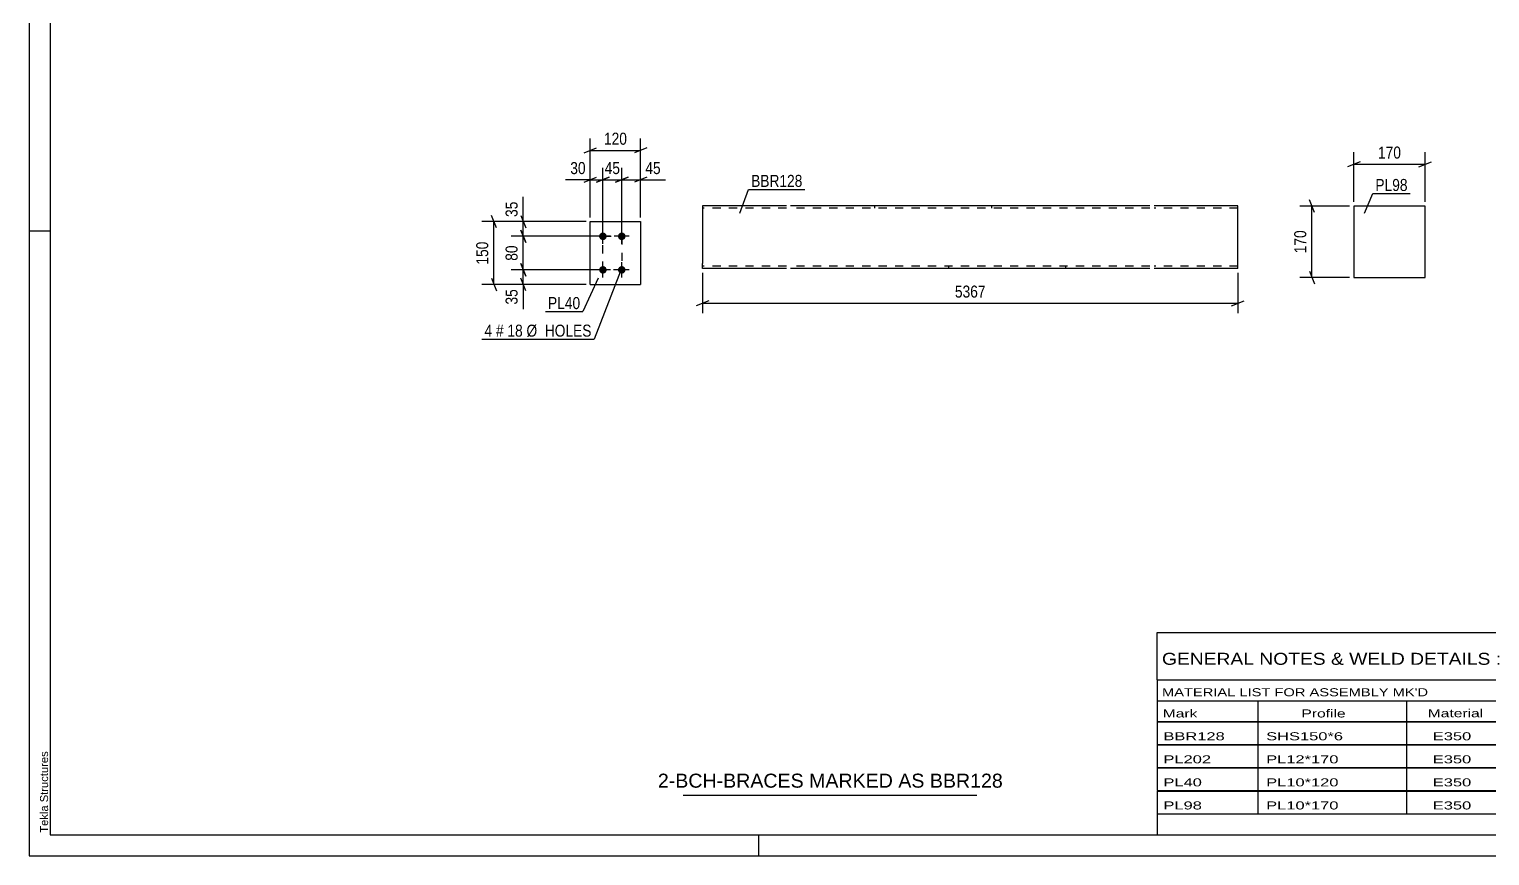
# Model space of a CAD drawing. Header units: millimetres. Extents: x 0 to 594, y 0 to 420.
# Drawn here: x 0 to 348.3, y 0 to 197.2 of the extents above; entities that cross this region are included whole.
import ezdxf

# ---------------------------------------------------------------- set-up
doc = ezdxf.new("R2010")
doc.units = ezdxf.units.MM
doc.linetypes.add('DXK_LINE_DOT2', pattern=[3.9198, 1.9599, -1.9599])
doc.styles.add('Arial', font='ARIAL.TTF', dxfattribs={"height": 0.2})
doc.styles.add('Arial Narrow', font='ARIALN.TTF', dxfattribs={"height": 0.2})

# ---------------------------------------------------------------- blocks, each defined once
blk = doc.blocks.new('Unknown-580610656-1130')
at = {"color": 5, "linetype": 'Continuous'}
for p, q in [((0, 420), (0, 0)), ((5, 415), (5, 5)), ((5, 149), (0, 149)), ((5, 5), (589, 5)), ((174, 0), (174, 5)), ((0, 0), (594, 0))]:
    blk.add_line(p, q, dxfattribs=at)
at = {"color": 174, "linetype": 'Continuous', "style": 'Arial'}
blk.add_text('Tekla Structures', height=1.9102, rotation=90, dxfattribs=at).set_placement((4.5, 5.5))
blk = doc.blocks.new('Part-580610656-2167 - 2161')
at = {"color": 2, "linetype": 'Continuous'}
for p, q in [((133.82, 136.28), (133.82, 151.28)), ((133.82, 151.28), (145.82, 151.28)), ((145.82, 151.28), (145.82, 136.28)), ((133.82, 136.28), (133.82, 136.28)), ((133.82, 136.28), (145.82, 136.28)), ((145.82, 136.28), (145.82, 136.28))]:
    blk.add_line(p, q, dxfattribs=at)
at = {"color": 7, "linetype": 'DXK_LINE_DOT2'}
for p, q in [((133.82, 151.28), (145.82, 151.28)), ((133.82, 136.28), (145.82, 136.28))]:
    blk.add_line(p, q, dxfattribs=at)
blk = doc.blocks.new('Bolt-580610656-2200 - 2161')
at = {"linetype": 'Continuous'}
for points in [[(136.82, 148.68), (137, 148.66), (137.18, 148.6), (137.35, 148.5), (137.49, 148.38), (137.6, 148.23), (137.67, 148.05), (137.71, 147.87), (137.71, 147.68), (137.67, 147.5), (137.6, 147.33), (137.49, 147.17), (137.35, 147.05), (137.18, 146.95), (137, 146.9), (136.82, 146.88), (136.63, 146.9), (136.45, 146.95), (136.29, 147.05), (136.15, 147.17), (136.04, 147.33), (135.96, 147.5), (135.92, 147.68), (135.92, 147.87), (135.96, 148.05), (136.04, 148.23), (136.15, 148.38), (136.29, 148.5), (136.45, 148.6), (136.63, 148.66)], [(141.32, 148.68), (141.5, 148.66), (141.68, 148.6), (141.85, 148.5), (141.99, 148.38), (142.1, 148.23), (142.17, 148.05), (142.21, 147.87), (142.21, 147.68), (142.17, 147.5), (142.1, 147.33), (141.99, 147.17), (141.85, 147.05), (141.68, 146.95), (141.5, 146.9), (141.32, 146.88), (141.13, 146.9), (140.95, 146.95), (140.79, 147.05), (140.65, 147.17), (140.54, 147.33), (140.46, 147.5), (140.42, 147.68), (140.42, 147.87), (140.46, 148.05), (140.54, 148.23), (140.65, 148.38), (140.79, 148.5), (140.95, 148.6), (141.13, 148.66)], [(136.82, 140.68), (137, 140.66), (137.18, 140.6), (137.35, 140.5), (137.49, 140.38), (137.6, 140.23), (137.67, 140.05), (137.71, 139.87), (137.71, 139.68), (137.67, 139.5), (137.6, 139.33), (137.49, 139.17), (137.35, 139.05), (137.18, 138.95), (137, 138.9), (136.82, 138.88), (136.63, 138.9), (136.45, 138.95), (136.29, 139.05), (136.15, 139.17), (136.04, 139.33), (135.96, 139.5), (135.92, 139.68), (135.92, 139.87), (135.96, 140.05), (136.04, 140.23), (136.15, 140.38), (136.29, 140.5), (136.45, 140.6), (136.63, 140.66)], [(141.32, 140.68), (141.5, 140.66), (141.68, 140.6), (141.85, 140.5), (141.99, 140.38), (142.1, 140.23), (142.17, 140.05), (142.21, 139.87), (142.21, 139.68), (142.17, 139.5), (142.1, 139.33), (141.99, 139.17), (141.85, 139.05), (141.68, 138.95), (141.5, 138.9), (141.32, 138.88), (141.13, 138.9), (140.95, 138.95), (140.79, 139.05), (140.65, 139.17), (140.54, 139.33), (140.46, 139.5), (140.42, 139.68), (140.42, 139.87), (140.46, 140.05), (140.54, 140.23), (140.65, 140.38), (140.79, 140.5), (140.95, 140.6), (141.13, 140.66)]]:
    blk.add_hatch(color=1, dxfattribs=at).paths.add_polyline_path(points)
at = {"color": 1, "linetype": 'Continuous'}
for p, q in [((138.62, 147.78), (135.02, 147.78)), ((136.82, 145.98), (136.82, 149.58)), ((143.12, 147.78), (139.52, 147.78)), ((141.32, 145.98), (141.32, 149.58)), ((138.62, 139.78), (135.02, 139.78)), ((136.82, 137.98), (136.82, 141.58)), ((143.12, 139.78), (139.52, 139.78)), ((141.32, 137.98), (141.32, 141.58))]:
    blk.add_line(p, q, dxfattribs=at)
blk = doc.blocks.new('Part-580610656-2404 - 2398')
at = {"color": 2, "linetype": 'Continuous'}
for p, q in [((332.91, 154.97), (315.91, 154.97)), ((315.91, 154.97), (315.91, 137.97)), ((332.91, 137.97), (332.91, 154.97)), ((315.91, 137.97), (332.91, 137.97))]:
    blk.add_line(p, q, dxfattribs=at)
blk = doc.blocks.new('Part-580610656-2436 - 2428')
at = {"color": 2, "linetype": 'Continuous'}
for p, q in [((180.59, 155.08), (160.59, 155.08)), ((160.59, 155.08), (160.59, 141.28)), ((267.25, 155.08), (181.59, 155.08)), ((288.25, 155.08), (268.25, 155.08)), ((288.25, 140.08), (288.25, 155.08)), ((160.59, 140.43), (160.59, 141.28)), ((160.59, 140.17), (160.59, 140.43)), ((160.59, 140.08), (160.59, 140.17)), ((180.59, 140.08), (160.59, 140.08)), ((267.25, 140.08), (181.59, 140.08)), ((288.25, 140.08), (268.25, 140.08))]:
    blk.add_line(p, q, dxfattribs=at)
at = {"color": 7, "linetype": 'DXK_LINE_DOT2'}
for p, q in [((180.59, 154.48), (160.59, 154.48)), ((267.25, 154.48), (181.59, 154.48)), ((201.59, 155.08), (201.59, 154.48)), ((229.51, 155.08), (229.51, 154.48)), ((288.25, 154.48), (268.25, 154.48)), ((160.59, 140.82), (160.59, 141.28)), ((160.59, 140.43), (160.59, 141.05)), ((160.59, 140.68), (160.59, 140.72)), ((160.59, 140.68), (160.59, 140.72)), ((180.59, 140.68), (160.59, 140.68)), ((160.59, 140.08), (160.59, 140.08)), ((267.25, 140.68), (181.59, 140.68)), ((219.34, 140.08), (219.34, 140.68)), ((247.25, 140.08), (247.25, 140.68)), ((288.25, 140.68), (268.25, 140.68)), ((288.25, 140.68), (288.25, 140.72))]:
    blk.add_line(p, q, dxfattribs=at)
blk = doc.blocks.new('Rectangle-580610656-2384 - 2161')
at = {"color": 1, "linetype": 'DXK_LINE_DOT2'}
blk.add_lwpolyline([(136.82, 147.78), (141.32, 147.78), (141.32, 139.78), (136.82, 139.78), (136.82, 147.78)], close=True, dxfattribs=at)
blk = doc.blocks.new('StraightDimension-580610656-2344 - 2161')
at = {"color": 7, "linetype": 'Continuous'}
for p, q in [((136.82, 148.78), (136.82, 164.13)), ((141.32, 148.78), (141.32, 164.13)), ((135.32, 160.68), (138.32, 161.88)), ((136.82, 161.28), (141.32, 161.28)), ((142.82, 161.88), (139.82, 160.68))]:
    blk.add_line(p, q, dxfattribs=at)
at = {"color": 0}
blk.add_wipeout([(141.5, 162.03), (141.5, 166.23), (136.64, 166.23), (136.64, 162.03)], dxfattribs=at)
at = {"color": 3, "style": 'Arial Narrow'}
blk.add_text('45', height=2.863, dxfattribs=at).set_placement((137.24, 162.63))
blk = doc.blocks.new('StraightDimension-580610656-2300 - 2161')
at = {"color": 7, "linetype": 'Continuous'}
for p, q in [((132.82, 151.28), (114.97, 151.28)), ((117.22, 152.78), (118.42, 149.78)), ((117.82, 147.78), (117.82, 151.28)), ((135.82, 147.78), (114.97, 147.78)), ((118.42, 146.28), (117.22, 149.28))]:
    blk.add_line(p, q, dxfattribs=at)
at = {"color": 0}
blk.add_wipeout([(117.07, 156.66), (112.87, 156.66), (112.87, 151.8), (117.07, 151.8)], dxfattribs=at)
at = {"color": 7, "linetype": 'Continuous'}
blk.add_line((117.82, 151.28), (117.82, 157.18), dxfattribs=at)
blk.add_line((117.82, 151.28), (117.82, 157.18), dxfattribs=at)
at = {"color": 3, "style": 'Arial Narrow'}
blk.add_text('35', height=2.863, rotation=90.0002, dxfattribs=at).set_placement((116.47, 152.4))
blk = doc.blocks.new('StraightDimension-580610656-2277 - 2161')
at = {"color": 7, "linetype": 'Continuous'}
for p, q in [((135.82, 139.78), (114.97, 139.78)), ((117.22, 141.28), (118.42, 138.28)), ((117.82, 136.28), (117.82, 139.78)), ((132.82, 136.28), (114.97, 136.28)), ((118.42, 134.78), (117.22, 137.78))]:
    blk.add_line(p, q, dxfattribs=at)
at = {"color": 0}
blk.add_wipeout([(117.07, 135.75), (112.87, 135.75), (112.87, 130.9), (117.07, 130.9)], dxfattribs=at)
at = {"color": 7, "linetype": 'Continuous'}
blk.add_line((117.82, 136.28), (117.82, 130.37), dxfattribs=at)
blk.add_line((117.82, 136.28), (117.82, 130.37), dxfattribs=at)
at = {"color": 3, "style": 'Arial Narrow'}
blk.add_text('35', height=2.863, rotation=90.0002, dxfattribs=at).set_placement((116.47, 131.5))
blk = doc.blocks.new('StraightDimension-580610656-2290 - 2161')
at = {"color": 7, "linetype": 'Continuous'}
for p, q in [((135.82, 147.78), (114.97, 147.78)), ((117.22, 149.28), (118.42, 146.28)), ((117.82, 139.78), (117.82, 147.78)), ((135.82, 139.78), (114.97, 139.78)), ((118.42, 138.28), (117.22, 141.28))]:
    blk.add_line(p, q, dxfattribs=at)
at = {"color": 0}
blk.add_wipeout([(117.07, 146.2), (112.87, 146.2), (112.87, 141.35), (117.07, 141.35)], dxfattribs=at)
at = {"color": 3, "style": 'Arial Narrow'}
blk.add_text('80', height=2.863, rotation=90.0002, dxfattribs=at).set_placement((116.47, 141.95))
blk = doc.blocks.new('StraightDimension-580610656-2314 - 2161')
at = {"color": 7, "linetype": 'Continuous'}
for p, q in [((132.82, 151.28), (107.97, 151.28)), ((111.42, 149.78), (110.22, 152.78)), ((110.82, 136.28), (110.82, 151.28)), ((132.82, 136.28), (107.97, 136.28)), ((110.22, 137.78), (111.42, 134.78))]:
    blk.add_line(p, q, dxfattribs=at)
at = {"color": 0}
blk.add_wipeout([(110.07, 147.12), (105.87, 147.12), (105.87, 140.43), (110.07, 140.43)], dxfattribs=at)
at = {"color": 3, "style": 'Arial Narrow'}
blk.add_text('150', height=2.863, rotation=90.0002, dxfattribs=at).set_placement((109.47, 141.03))
blk = doc.blocks.new('StraightDimension-580610656-2331 - 2161')
at = {"color": 7, "linetype": 'Continuous'}
for p, q in [((133.82, 152.28), (133.82, 164.13)), ((136.82, 148.78), (136.82, 164.13)), ((132.32, 160.68), (135.32, 161.88)), ((133.82, 161.28), (136.82, 161.28)), ((138.32, 161.88), (135.32, 160.68))]:
    blk.add_line(p, q, dxfattribs=at)
at = {"color": 0}
blk.add_wipeout([(133.29, 162.03), (133.29, 166.23), (128.44, 166.23), (128.44, 162.03)], dxfattribs=at)
at = {"color": 7, "linetype": 'Continuous'}
blk.add_line((133.82, 161.28), (127.91, 161.28), dxfattribs=at)
blk.add_line((133.82, 161.28), (127.91, 161.28), dxfattribs=at)
at = {"color": 3, "style": 'Arial Narrow'}
blk.add_text('30', height=2.863, dxfattribs=at).set_placement((129.04, 162.63))
blk = doc.blocks.new('StraightDimension-580610656-2354 - 2161')
at = {"color": 7, "linetype": 'Continuous'}
for p, q in [((141.32, 148.78), (141.32, 164.13)), ((145.82, 152.28), (145.82, 164.13)), ((139.82, 160.68), (142.82, 161.88)), ((141.32, 161.28), (145.82, 161.28)), ((147.32, 161.88), (144.32, 160.68))]:
    blk.add_line(p, q, dxfattribs=at)
at = {"color": 0}
blk.add_wipeout([(151.2, 162.03), (151.2, 166.23), (146.34, 166.23), (146.34, 162.03)], dxfattribs=at)
at = {"color": 7, "linetype": 'Continuous'}
blk.add_line((145.82, 161.28), (151.72, 161.28), dxfattribs=at)
blk.add_line((145.82, 161.28), (151.72, 161.28), dxfattribs=at)
at = {"color": 3, "style": 'Arial Narrow'}
blk.add_text('45', height=2.863, dxfattribs=at).set_placement((146.94, 162.63))
blk = doc.blocks.new('StraightDimension-580610656-2368 - 2161')
at = {"color": 7, "linetype": 'Continuous'}
for p, q in [((133.82, 152.28), (133.82, 171.13)), ((145.82, 152.28), (145.82, 171.13)), ((132.32, 167.68), (135.32, 168.88)), ((133.82, 168.28), (145.82, 168.28)), ((147.32, 168.88), (144.32, 167.68))]:
    blk.add_line(p, q, dxfattribs=at)
at = {"color": 0}
blk.add_wipeout([(143.16, 169.03), (143.16, 173.23), (136.48, 173.23), (136.48, 169.03)], dxfattribs=at)
at = {"color": 3, "style": 'Arial Narrow'}
blk.add_text('120', height=2.863, dxfattribs=at).set_placement((137.08, 169.63))
blk = doc.blocks.new('StraightDimension-580610656-2406 - 2398')
at = {"color": 7, "linetype": 'Continuous'}
for p, q in [((315.91, 155.97), (315.91, 167.82)), ((332.91, 155.97), (332.91, 167.82)), ((317.41, 165.57), (314.41, 164.37)), ((315.91, 164.97), (332.91, 164.97)), ((331.41, 164.37), (334.41, 165.57))]:
    blk.add_line(p, q, dxfattribs=at)
at = {"color": 0}
blk.add_wipeout([(327.76, 165.72), (327.76, 169.92), (321.07, 169.92), (321.07, 165.72)], dxfattribs=at)
at = {"color": 3, "style": 'Arial Narrow'}
blk.add_text('170', height=2.863, dxfattribs=at).set_placement((321.67, 166.32))
blk = doc.blocks.new('StraightDimension-580610656-2417 - 2398')
at = {"color": 7, "linetype": 'Continuous'}
for p, q in [((314.91, 154.97), (303.06, 154.97)), ((306.51, 153.47), (305.31, 156.47)), ((305.91, 137.97), (305.91, 154.97)), ((305.31, 139.47), (306.51, 136.47)), ((314.91, 137.97), (303.06, 137.97))]:
    blk.add_line(p, q, dxfattribs=at)
at = {"color": 0}
blk.add_wipeout([(305.16, 149.81), (300.96, 149.81), (300.96, 143.13), (305.16, 143.13)], dxfattribs=at)
at = {"color": 3, "style": 'Arial Narrow'}
blk.add_text('170', height=2.863, rotation=90.0002, dxfattribs=at).set_placement((304.56, 143.73))
blk = doc.blocks.new('StraightDimension-580610656-2441 - 2428')
at = {"color": 7, "linetype": 'Continuous'}
for p, q in [((160.59, 139.08), (160.59, 129.41)), ((288.25, 139.08), (288.25, 129.41)), ((162.09, 132.41), (159.09, 131.21)), ((286.75, 131.21), (289.75, 132.41)), ((160.59, 131.81), (288.25, 131.81))]:
    blk.add_line(p, q, dxfattribs=at)
at = {"color": 0}
blk.add_wipeout([(228.68, 132.56), (228.68, 136.76), (220.17, 136.76), (220.17, 132.56)], dxfattribs=at)
at = {"color": 3, "style": 'Arial Narrow'}
blk.add_text('5367', height=2.863, dxfattribs=at).set_placement((220.77, 133.16))
blk = doc.blocks.new('Unknown-580610656-4186')
at = {"color": 7, "linetype": 'Continuous'}
for p, q in [((269, 53.25), (429, 53.25)), ((269, 42), (269, 53.25)), ((429, 53.25), (429, 42)), ((269, 42), (429, 42)), ((269, 42), (269, 37)), ((429, 42), (429, 37)), ((269, 37), (429, 37)), ((269, 37), (269, 32)), ((293, 37), (293, 32)), ((328.5, 37), (328.5, 32)), ((354.5, 37), (354.5, 32)), ((367.5, 37), (367.5, 32)), ((385, 37), (385, 32)), ((407, 37), (407, 32)), ((429, 37), (429, 32)), ((269, 32), (429, 32)), ((269, 31.95), (269, 26.55)), ((269, 31.95), (429, 31.95)), ((293, 32), (293, 26.5)), ((328.5, 32), (328.5, 26.5)), ((354.5, 32), (354.5, 26.5)), ((367.5, 32), (367.5, 26.5)), ((385, 32), (385, 26.5)), ((407, 32), (407, 26.5)), ((429, 31.95), (429, 26.55)), ((269, 26.55), (429, 26.55)), ((269, 26.45), (269, 21.05)), ((269, 26.45), (429, 26.45)), ((293, 26.5), (293, 21)), ((328.5, 26.5), (328.5, 21)), ((354.5, 26.5), (354.5, 21)), ((367.5, 26.5), (367.5, 21)), ((385, 26.5), (385, 21)), ((407, 26.5), (407, 21)), ((429, 26.45), (429, 21.05)), ((269, 21.05), (429, 21.05)), ((269, 20.95), (269, 15.55)), ((269, 20.95), (429, 20.95)), ((293, 21), (293, 15.5)), ((328.5, 21), (328.5, 15.5)), ((354.5, 21), (354.5, 15.5)), ((367.5, 21), (367.5, 15.5)), ((385, 21), (385, 15.5)), ((407, 21), (407, 15.5)), ((429, 20.95), (429, 15.55)), ((269, 15.55), (429, 15.55)), ((269, 15.45), (269, 10.05)), ((269, 15.45), (429, 15.45)), ((293, 15.5), (293, 10)), ((328.5, 15.5), (328.5, 10)), ((354.5, 15.5), (354.5, 10)), ((367.5, 15.5), (367.5, 10)), ((385, 15.5), (385, 10)), ((407, 15.5), (407, 10)), ((429, 15.45), (429, 10.05)), ((269, 10.05), (429, 10.05)), ((269, 10), (429, 10)), ((269, 10), (269, 5)), ((385, 10), (385, 5)), ((407, 10), (407, 5)), ((429, 10), (429, 5)), ((269, 5), (429, 5))]:
    blk.add_line(p, q, dxfattribs=at)
at = {"color": 7, "style": 'Arial Narrow'}
for s, height, width, p in [('GENERAL NOTES & WELD DETAILS :', 2.8633, 1.4, (270.15, 45.56)), ('REFER TYP DRAWING TYP-01', 1.9089, 1.6, (353.7, 45.66)), ("MATERIAL LIST FOR ASSEMBLY MK'D", 1.9089, 1.6, (270.15, 38.06)), ('BBR128', 1.909, 1.794707, (361.48, 37.97)), ('2', 1.91, 1.794707, (391.08, 38.06)), ('No. Required', 1.9089, 1.6, (400.41, 38.06)), ('Mark', 1.909, 1.7, (270.34, 33)), ('Profile', 1.909, 1.7, (303.41, 33)), ('Material', 1.909, 1.7, (333.54, 33.06)), ('No.', 1.909, 1.7, (358.5, 33.06)), ('Length', 1.909, 1.7, (369, 33.06)), ('Area', 1.909, 1.7, (391.5, 33.06)), ('Weight', 1.909, 1.7, (411, 33.06))]:
    blk.add_text(s, height=height, dxfattribs=dict(at, width=width)).set_placement(p)
at = {"color": 7, "linetype": 'Continuous', "style": 'Arial Narrow'}
for s, height, width, p in [('BBR128', 1.909, 1.794707, (270.5, 27.56)), ('SHS150*6', 1.909, 1.794707, (295, 27.56)), ('E350', 1.909, 1.794707, (334.74, 27.56)), ('1', 1.91, 1.794707, (358.86, 27.56)), ('5367', 1.909, 1.794707, (371.58, 27.56)), ('3.2', 1.909, 1.794707, (395.32, 27.56)), ('145.2', 1.909, 1.794707, (411.96, 27.56)), ('PL202', 1.909, 1.794707, (270.5, 22.06)), ('PL12*170', 1.909, 1.794707, (295, 22.06)), ('E350', 1.909, 1.794707, (334.74, 22.06)), ('1', 1.91, 1.794707, (358.86, 22.06)), ('706', 1.909, 1.794707, (373.77, 22.06)), ('0.3', 1.909, 1.794707, (395.32, 22.06)), ('11.3', 1.909, 1.794707, (414.14, 22.06)), ('PL40', 1.909, 1.794707, (270.5, 16.56)), ('PL10*120', 1.909, 1.794707, (295, 16.56)), ('E350', 1.909, 1.794707, (334.74, 16.56)), ('4', 1.91, 1.794707, (358.86, 16.56)), ('150', 1.909, 1.794707, (373.77, 16.56)), ('0.0', 1.909, 1.794707, (395.32, 16.56)), ('5.7', 1.909, 1.794707, (416.33, 16.56)), ('PL98', 1.909, 1.794707, (270.5, 11.06)), ('PL10*170', 1.909, 1.794707, (295, 11.06)), ('E350', 1.909, 1.794707, (334.74, 11.06)), ('2', 1.91, 1.794707, (358.86, 11.06)), ('170', 1.909, 1.794707, (373.77, 11.06)), ('0.1', 1.909, 1.794707, (395.32, 11.06)), ('4.5', 1.909, 1.794707, (416.33, 11.06)), ('Total', 1.909, 1.7, (371.33, 6.5)), ('3.8', 1.909, 1.794707, (394.83, 6.5)), ('166.7', 1.909, 1.794707, (411.96, 6.5))]:
    blk.add_text(s, height=height, dxfattribs=dict(at, width=width)).set_placement(p)
blk = doc.blocks.new('Unknown-580610656-4187')
at = {"color": 7, "linetype": 'Continuous'}
blk.add_line((156, 14.5), (226, 14.5), dxfattribs=at)
at = {"color": 7, "style": 'Arial'}
blk.add_text('2-BCH-BRACES MARKED AS BBR128', height=3.3428, dxfattribs=at).set_placement((149.93, 16.25))
blk = doc.blocks.new('Mark-580610656-2163 - 2161')
at = {"color": 0}
blk.add_wipeout([(131.41, 130.42), (131.41, 133.42), (123.73, 133.42), (123.73, 130.42)], dxfattribs=at)
blk.add_wipeout([(131.41, 130.42), (131.41, 133.42), (123.73, 133.42), (123.73, 130.42)], dxfattribs=at)
at = {"color": 30, "linetype": 'Continuous'}
for p in [(135.66, 137.78), (123.13, 129.82)]:
    blk.add_line(p, (132.01, 129.82), dxfattribs=at)
at = {"color": 3, "style": 'Arial Narrow'}
blk.add_text('PL40', height=2.863, dxfattribs=at).set_placement((123.73, 130.42))
blk = doc.blocks.new('Mark-580610656-2196 - 2161')
at = {"color": 0}
blk.add_wipeout([(110.41, 123.84), (110.41, 126.84), (108.58, 126.84), (108.58, 123.84)], dxfattribs=at)
blk.add_wipeout([(110.41, 123.84), (110.41, 126.84), (108.58, 126.84), (108.58, 123.84)], dxfattribs=at)
blk.add_wipeout([(113.14, 123.84), (113.14, 126.84), (111.31, 126.84), (111.31, 123.84)], dxfattribs=at)
blk.add_wipeout([(113.14, 123.84), (113.14, 126.84), (111.31, 126.84), (111.31, 123.84)], dxfattribs=at)
at = {"color": 3, "style": 'Arial Narrow'}
blk.add_text('4', height=2.86, dxfattribs=at).set_placement((108.58, 123.84))
at = {"color": 0}
blk.add_wipeout([(117.69, 123.84), (117.69, 126.84), (114.04, 126.84), (114.04, 123.84)], dxfattribs=at)
blk.add_wipeout([(117.69, 123.84), (117.69, 126.84), (114.04, 126.84), (114.04, 123.84)], dxfattribs=at)
at = {"color": 3, "style": 'Arial Narrow'}
blk.add_text('#', height=2.86, dxfattribs=at).set_placement((111.31, 123.84))
at = {"color": 0}
blk.add_wipeout([(134.12, 123.84), (134.12, 126.84), (118.59, 126.84), (118.59, 123.84)], dxfattribs=at)
blk.add_wipeout([(134.12, 123.84), (134.12, 126.84), (118.59, 126.84), (118.59, 123.84)], dxfattribs=at)
at = {"color": 7, "linetype": 'Continuous'}
for p in [(141.15, 139.87), (107.98, 123.24)]:
    blk.add_line(p, (134.72, 123.24), dxfattribs=at)
at = {"color": 3, "style": 'Arial Narrow'}
for s, p in [('18', (114.04, 123.84)), ('Ø  HOLES', (118.59, 123.84))]:
    blk.add_text(s, height=2.863, dxfattribs=at).set_placement(p)
blk = doc.blocks.new('Mark-580610656-2400 - 2398')
at = {"color": 0}
blk.add_wipeout([(328.72, 158.59), (328.72, 161.59), (321.05, 161.59), (321.05, 158.59)], dxfattribs=at)
blk.add_wipeout([(328.72, 158.59), (328.72, 161.59), (321.05, 161.59), (321.05, 158.59)], dxfattribs=at)
at = {"color": 30, "linetype": 'Continuous'}
for p, q in [((318.49, 153.31), (320.45, 157.99)), ((320.45, 157.99), (329.32, 157.99))]:
    blk.add_line(p, q, dxfattribs=at)
at = {"color": 3, "style": 'Arial Narrow'}
blk.add_text('PL98', height=2.863, dxfattribs=at).set_placement((321.05, 158.59))
blk = doc.blocks.new('Mark-580610656-2432 - 2428')
at = {"color": 0}
blk.add_wipeout([(184.41, 159.57), (184.41, 162.57), (172.17, 162.57), (172.17, 159.57)], dxfattribs=at)
blk.add_wipeout([(184.41, 159.57), (184.41, 162.57), (172.17, 162.57), (172.17, 159.57)], dxfattribs=at)
at = {"color": 30, "linetype": 'Continuous'}
for p, q in [((169.44, 153.32), (171.57, 158.97)), ((171.57, 158.97), (185.01, 158.97))]:
    blk.add_line(p, q, dxfattribs=at)
at = {"color": 3, "style": 'Arial Narrow'}
blk.add_text('BBR128', height=2.863, dxfattribs=at).set_placement((172.17, 159.57))

msp = doc.modelspace()

# ---------------------------------------------------------------- block references
for name in ['Unknown-580610656-1130', 'Part-580610656-2436 - 2428', 'Part-580610656-2404 - 2398', 'Part-580610656-2167 - 2161', 'Bolt-580610656-2200 - 2161', 'Rectangle-580610656-2384 - 2161', 'Unknown-580610656-4186', 'Unknown-580610656-4187']:
    msp.add_blockref(name, (0, 0))

# ---------------------------------------------------------------- next in the draw order: block references
for name in ['StraightDimension-580610656-2406 - 2398', 'StraightDimension-580610656-2344 - 2161', 'Mark-580610656-2432 - 2428', 'StraightDimension-580610656-2277 - 2161', 'StraightDimension-580610656-2441 - 2428']:
    msp.add_blockref(name, (0, 0))

# ---------------------------------------------------------------- next in the draw order: block references
for name in ['Mark-580610656-2400 - 2398', 'StraightDimension-580610656-2300 - 2161', 'StraightDimension-580610656-2417 - 2398']:
    msp.add_blockref(name, (0, 0))

# ---------------------------------------------------------------- next in the draw order: block references
msp.add_blockref('StraightDimension-580610656-2290 - 2161', (0, 0))

# ---------------------------------------------------------------- next in the draw order: block references
msp.add_blockref('StraightDimension-580610656-2314 - 2161', (0, 0))

# ---------------------------------------------------------------- next in the draw order: block references
for name in ['StraightDimension-580610656-2331 - 2161', 'Mark-580610656-2163 - 2161']:
    msp.add_blockref(name, (0, 0))

# ---------------------------------------------------------------- next in the draw order: block references
for name in ['StraightDimension-580610656-2354 - 2161', 'Mark-580610656-2196 - 2161']:
    msp.add_blockref(name, (0, 0))

# ---------------------------------------------------------------- next in the draw order: block references
msp.add_blockref('StraightDimension-580610656-2368 - 2161', (0, 0))

doc.saveas('drawing.dxf')
